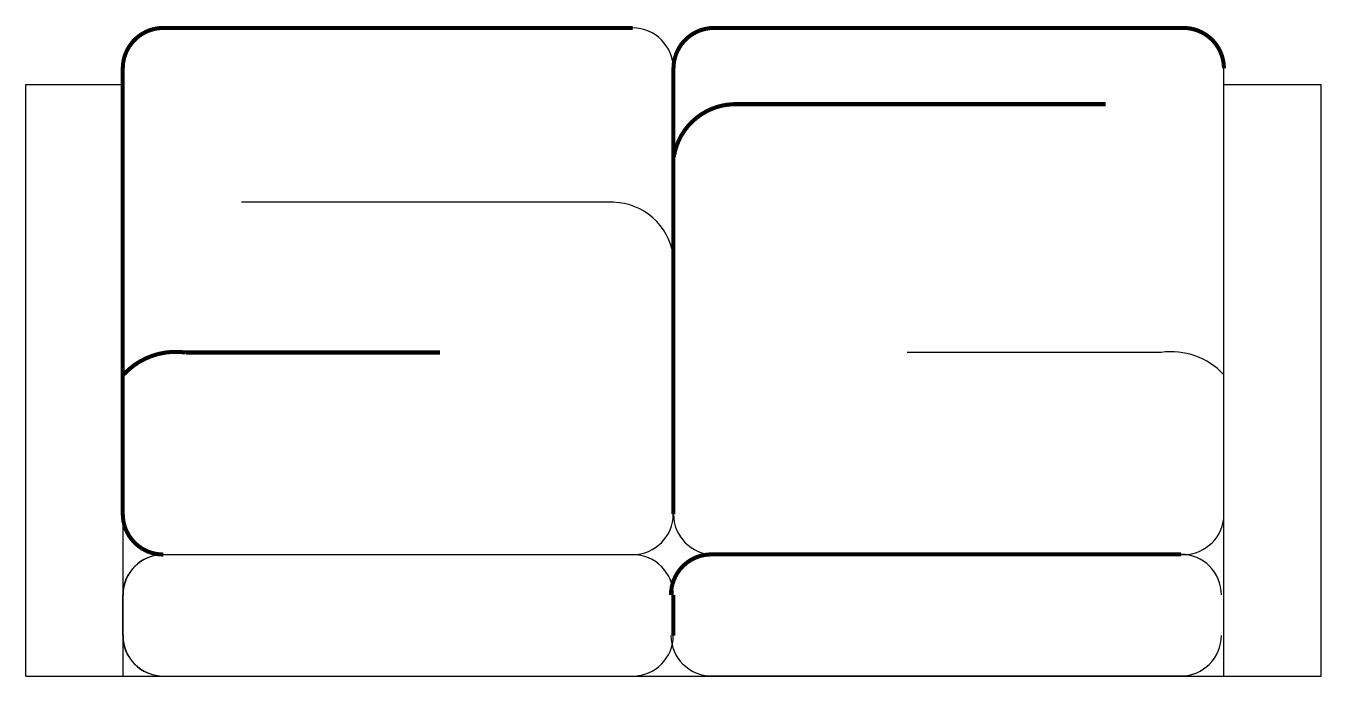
# Model space of a CAD drawing. Header units: millimetres. Extents: x 2973.55 to 2975.15, y 1551.63 to 1552.43.
import ezdxf

# ---------------------------------------------------------------- set-up
doc = ezdxf.new("R2010")
doc.units = ezdxf.units.MM

msp = doc.modelspace()

# ---------------------------------------------------------------- linework, layer by layer
for p, q in [((2973.6693, 1551.6311), (2973.6693, 1552.387)), ((2974.3493, 1551.8311), (2974.3493, 1552.3811)), ((2975.0293, 1551.6311), (2975.0293, 1552.3811)), ((2975.0293, 1551.8311), (2975.0293, 1552.3811)), ((2973.5493, 1551.6311), (2973.5493, 1552.3611)), ((2973.5493, 1552.3611), (2973.6693, 1552.3611)), ((2974.349, 1552.3611), (2974.3493, 1552.3611)), ((2975.0293, 1552.3611), (2975.1493, 1552.3611)), ((2975.1493, 1551.6311), (2975.1493, 1552.3611)), ((2974.2753, 1552.2159), (2973.8156, 1552.2159)), ((2974.9518, 1552.0305), (2974.6379, 1552.0305)), ((2973.719, 1551.7811), (2974.299, 1551.7811)), ((2973.719, 1551.7811), (2974.299, 1551.7811)), ((2974.3993, 1551.7811), (2974.9793, 1551.7811)), ((2973.669, 1551.6811), (2973.669, 1551.7311)), ((2973.6693, 1551.6811), (2973.6693, 1551.7311)), ((2974.3493, 1551.6811), (2974.3493, 1551.7311)), ((2975.0293, 1551.6811), (2975.0293, 1551.7311)), ((2973.5493, 1551.6311), (2975.1493, 1551.6311)), ((2973.5493, 1551.6311), (2973.6693, 1551.6311)), ((2973.719, 1551.6311), (2974.299, 1551.6311)), ((2974.3962, 1551.6313), (2974.9762, 1551.6313)), ((2975.0293, 1551.6311), (2975.1493, 1551.6311))]:
    msp.add_line(p, q)
at = {"const_width": 0.005}
for points in [[(2973.669, 1552.3811, -0.414214), (2973.719, 1552.4311, -0.414214)], [(2974.3493, 1552.3811, -0.414214), (2974.3993, 1552.4311, -0.414214)], [(2974.9793, 1552.4311, -0.414214), (2975.0293, 1552.3811, -0.414214)], [(2974.3497, 1552.2719, -0.359374), (2974.4234, 1552.337, -0.359374)], [(2973.6698, 1552.0031, -0.245975), (2973.747, 1552.0305, -0.245975)], [(2973.719, 1551.7811, -0.414214), (2973.669, 1551.8311, -0.414214)], [(2974.3462, 1551.7313, -0.414214), (2974.3962, 1551.7813, -0.414214)]]:
    msp.add_lwpolyline(points, format="xyb", dxfattribs=at)
for points in [[(2973.719, 1552.4311), (2974.299, 1552.4311)], [(2974.3993, 1552.4311), (2974.9793, 1552.4311)], [(2973.669, 1551.8311), (2973.669, 1552.3811)], [(2974.349, 1551.8311), (2974.349, 1552.3811)], [(2974.4234, 1552.337), (2974.8831, 1552.337)], [(2973.747, 1552.0305), (2974.0609, 1552.0305)], [(2974.3962, 1551.7813), (2974.9762, 1551.7813)], [(2974.349, 1551.6811), (2974.349, 1551.7311)]]:
    msp.add_lwpolyline(points, dxfattribs=at)
for centre, radius, start, end in [((2974.299, 1552.3811), 0.05, 0, 90), ((2974.2727, 1552.1387), 0.0773, 9.0277, 88.0961), ((2974.9642, 1551.9431), 0.0883, 42.8076, 98.0836), ((2974.299, 1551.8311), 0.05, 270, 0), ((2974.3993, 1551.8311), 0.05, 180, 270), ((2974.9793, 1551.8311), 0.05, 270, 0), ((2973.719, 1551.7311), 0.05, 90, 180), ((2973.7193, 1551.7311), 0.05, 90, 180), ((2974.299, 1551.7311), 0.05, 0, 90), ((2974.9762, 1551.7313), 0.05, 0, 90), ((2973.719, 1551.6811), 0.05, 180, 270), ((2973.7193, 1551.6811), 0.05, 180, 270), ((2974.299, 1551.6811), 0.05, 270, 0), ((2974.3962, 1551.6813), 0.05, 180, 270), ((2974.9762, 1551.6813), 0.05, 270, 0)]:
    msp.add_arc(centre, radius, start, end)

doc.saveas('drawing.dxf')
